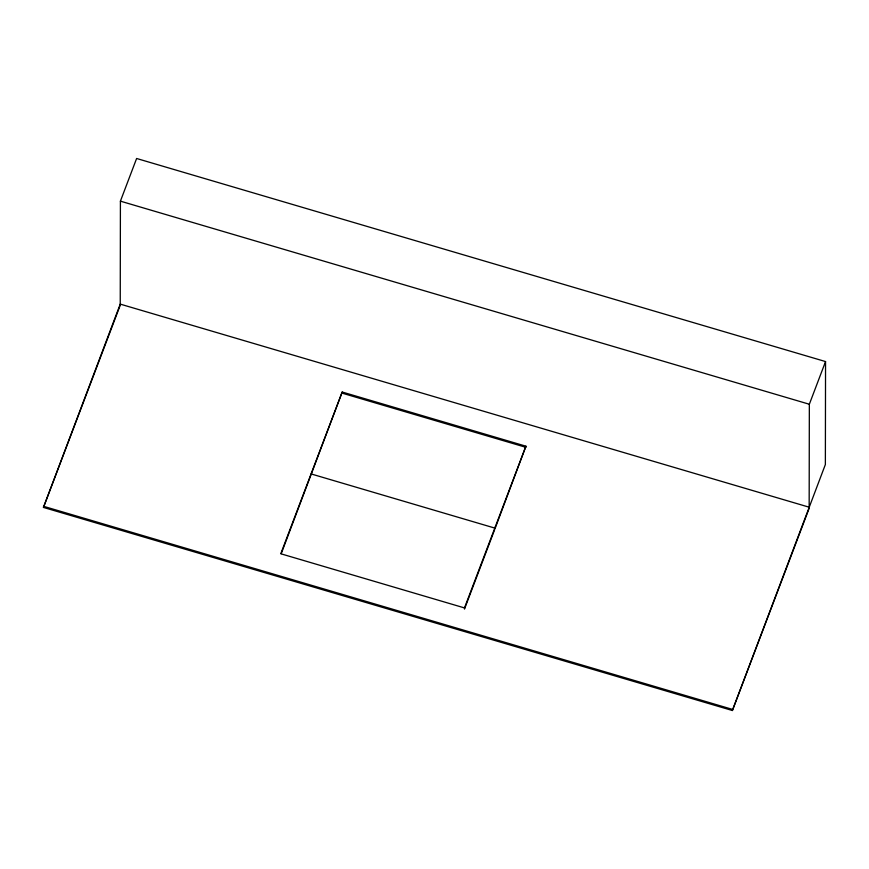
<?xml version="1.0" encoding="UTF-8"?>
<svg xmlns="http://www.w3.org/2000/svg" width="869" height="869" viewBox="0 0 869 869"><rect width="100%" height="100%" fill="white"/><g stroke="black" fill="none" stroke-linecap="round" stroke-linejoin="round"><path stroke-width="1.3" d="M43.45 507.431L120.237 305.258L120.411 201.152L136.618 158.484L825.55 361.569L809.343 404.248L809.158 508.354L732.382 710.516L43.45 507.431L120.237 304.117L809.169 507.203M311.482 472.888L311.482 474.039L495.2 528.2L525.919 446.188L342.201 392.028L280.774 553.759L464.491 607.92L464.481 609.06L494.722 529.46M281.252 553.64L342.201 392.028M495.2 528.2L495.2 527.048M732.382 710.516L825.365 464.535L825.55 361.569M464.491 607.92L525.919 446.188M120.411 201.152L809.343 404.248M342.201 393.168L525.908 447.329M43.45 506.279L732.382 709.365"/></g></svg>
